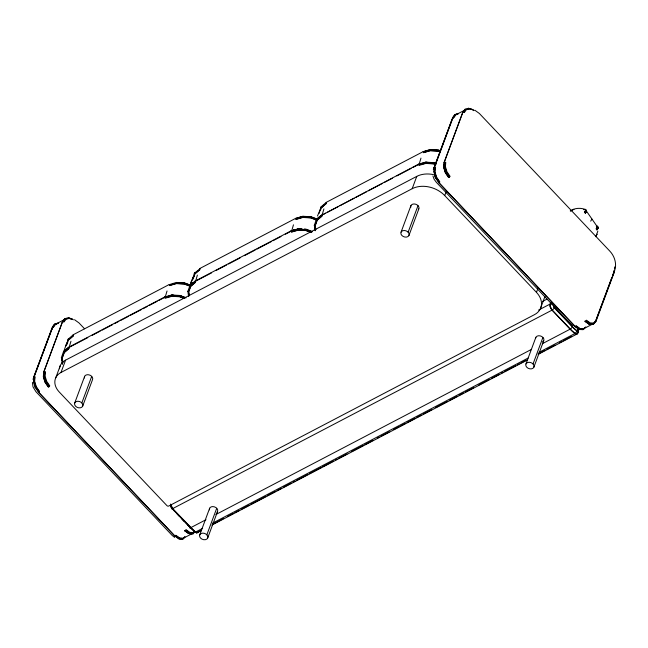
<?xml version="1.0" encoding="UTF-8"?>
<svg xmlns="http://www.w3.org/2000/svg" width="648" height="648" viewBox="0 0 648 648"><rect width="100%" height="100%" fill="white"/><g stroke="black" fill="none" stroke-linecap="round" stroke-linejoin="round"><path stroke-width="0.97" d="M33.801 376.925L33.429 381.696L35.097 387.383M33.485 382.158L33.615 380.465M33.672 379.744L33.866 377.314M34.117 376.699L33.736 381.494L35.478 387.131L38.872 392.097M34.717 376.812L34.352 381.437L36.029 386.864L39.301 391.659M35.008 376.812L34.652 381.372L36.304 386.735L39.536 391.457M43.683 372.276L43.327 376.828L44.979 382.19L48.211 386.921M43.748 372.867L43.448 376.658L44.291 379.38M43.789 373.985L43.61 376.294L45.36 381.956L48.77 386.953M43.853 373.216L43.991 371.474M44.226 371.409L43.845 376.204L45.587 381.834L48.981 386.807M44.858 371.66L44.501 376.221L46.154 381.575L49.386 386.305M45.433 371.806L45.093 376.188L46.68 381.332L49.775 385.868M433.852 171.023L435.424 177.9M434.006 169.063L434.128 167.443M434.111 168.909L434.192 167.832M434.444 167.216L434.063 172.012L435.804 177.649L439.198 182.614M435.043 167.33L434.678 171.955L436.363 177.382L439.628 182.177M435.343 167.33L434.978 171.89L436.639 177.252L439.862 181.975M444.147 162.551L443.653 167.354L445.306 172.708L448.538 177.439M444.317 161.992L443.937 166.811L445.686 172.473L449.096 177.471M444.552 161.927L444.18 166.722L445.921 172.36L449.315 177.325M445.192 162.178L444.828 166.739L446.488 172.101L449.712 176.823M445.759 162.324L445.419 166.706L447.007 171.85L450.109 176.394M613.98 272.16L614.231 270.354M613.923 272.832L614.215 270.734M614.085 272.695L614.377 270.605M614.612 268.936L614.66 266.936M597.845 231.117L595.974 236.196M63.788 351.532L66.323 344.104M197.389 275.092L195.599 281.183L194.262 282.269M291.681 230.907L293.463 224.816M67.927 348.397L69.15 347.344L70.956 341.261M165.232 297.076L167.038 290.993M323.911 208.899L322.105 214.982L320.768 216.076M420.973 158.112L419.167 164.195L412.898 167.508M66.42 344.096L66.282 345.627M66.687 343.367L66.955 342.646M67.489 341.196L67.757 340.467M68.024 339.746L68.291 339.017M66.906 344.566L67.117 343.732M67.424 343.165L68.55 339.844L73.402 335.696M62.257 358.125L64.29 352.593L69.036 348.543M187.815 291.503L189.986 285.42L193.307 282.593M200.046 268.766L194.594 273.011L192.578 279.653M192.877 277.927L192.739 279.458M193.144 277.198L193.412 276.477M194.481 273.578L194.748 272.849M193.347 278.421L193.428 277.911M193.865 277.012L194.983 273.667L199.843 269.519M319.375 211.734L319.91 210.284M320.177 209.555L320.436 208.834M320.703 208.105L321.238 206.655M320.331 210.657L321.505 207.481L326.357 203.334M33.826 376.853L52.326 327.11L54.473 324.194L55.315 323.968M32.991 379.339L52.334 327.985M34.231 376.691L52.034 328.828M43.878 371.644L62.378 321.902M43.789 372.171L62.289 322.437M55.793 377.687L60.377 365.359M537.872 288.571L536.463 292.361A21.101 15.576 20.4 0 1 534.462 314.661L168.763 506.023A1.32 0.972 20.4 0 1 166.949 505.643L59.235 391.991A18.46 13.632 20.4 0 1 60.985 372.479L65.57 360.15L416.769 176.377A23.733 17.528 20.4 0 1 433.512 174.62M74.763 402.886L84.637 376.342M81.834 402.918L91.708 376.375M82.628 406.239A4.277 3.159 20.4 0 0 77.898 401.25A4.277 3.159 20.4 0 0 75.557 406.199A4.277 3.159 20.4 0 0 82.628 406.239L92.502 379.696A4.277 3.159 20.4 0 0 88.857 374.819A4.277 3.159 20.4 0 0 84.483 377.995M199.778 534.778L209.644 508.235M206.842 534.811L216.716 508.267M207.644 538.124A4.277 3.159 20.4 0 0 202.913 533.134A4.277 3.159 20.4 0 0 200.572 538.091A4.277 3.159 20.4 0 0 207.644 538.124L217.509 511.58M60.985 372.479L412.185 188.706L416.769 176.377M401.063 232.138L410.937 205.594M408.135 232.178L418.009 205.635M434.152 167.37L452.652 117.628M408.937 235.491A4.277 3.159 20.4 0 0 404.206 230.502A4.277 3.159 20.4 0 0 401.865 235.459A4.277 3.159 20.4 0 0 408.937 235.491L418.802 208.948M433.318 169.857L451.818 120.123M434.217 168.148L439.798 153.131M440.494 151.259L452.709 118.406M444.204 162.162L462.704 112.42M444.115 162.697L462.615 112.954M536.463 292.361L444.731 195.583L446.14 191.792M540.392 308.715L544.976 296.379M525.974 363.917L535.847 337.373M533.045 363.957L542.911 337.414M533.839 367.27A4.277 3.159 20.4 0 0 529.108 362.281A4.277 3.159 20.4 0 0 526.767 367.238A4.277 3.159 20.4 0 0 533.839 367.27L543.713 340.726M553.57 306.237L574.574 328.803L577.214 330.934L578.178 328.828M552.493 304.074A2.349 1.774 24.2 0 0 550.395 303.896L550.403 306.893L552.193 310.052L572.581 331.42L576.582 334.166L577.643 333.283A2.349 1.733 20.4 0 0 577.676 330.917L578.372 329.038M578.526 330.553L577.481 333.372L576.42 334.247L574.808 333.607L570.086 329.184M578.688 330.464L577.643 333.283L575.691 334.303M595.747 320.72L611.834 277.457M612.538 275.578L613.931 271.812M595.876 321.651L614.069 272.743M192.748 277.943L190.204 285.371L190.982 282.066L194.457 275.619M317.463 216.019L319.278 211.742M570.094 329.184L552.031 310.133L550.233 306.982L550.233 303.977L551.173 302.179M194.06 274.112L194.594 273.011M595.893 320.517L614.806 270.119C616.912 263.412 614.482 255.984 609.728 251.019L479.342 113.457L474.854 110.225M595.739 236.617L597.051 234.147L595.706 236.682M52.318 328.212L51.492 329.605L53.071 327.078M452.231 119.426L453.479 117.345M584.391 212.236L585.638 210.236L585.144 209.345C580.478 207.781 574.817 207.814 570.783 210.916M584.577 212.269L585.209 211.256M585.679 210.503L585.711 210.025M584.836 212.341L586.116 210.284L585.606 209.377L583.945 209.652M585.233 212.844L586.513 210.778M585.257 213.216L586.521 211.191L586.148 210.511M585.298 213.435L586.553 211.418L586.059 210.527L597.343 226.816L596.095 228.825M590.692 221.13L591.948 219.113M596.29 228.955L597.553 226.922L597.051 226.022L596.508 226.12M596.67 229.149L597.95 227.084M596.994 229.684L598.274 227.626L597.44 226.168M596.897 230.081L598.209 227.885M52.61 326.965L54.797 323.959L58.174 323.028M52.367 327.572L52.934 326.795M53.217 326.398L54.481 324.664M53.217 327.078L55.339 324.154L57.802 323.474M53.509 327.07L55.607 324.178L63.415 320.096M62.483 321.732L64.678 318.719L68.291 317.739L72.349 319.019M62.726 321.667L64.905 318.67M62.184 322.534L63.237 321.092M64.128 319.796L64.444 319.375M63.358 321.918L65.456 319.027M63.933 322.072L65.975 319.262L69.133 318.395L71.037 318.994M452.628 117.701L453.786 116.114M454.102 115.676L454.807 114.712M452.944 117.482L455.123 114.477L456.816 114.016M452.693 118.09L453.827 116.527M454.28 115.911L454.807 115.182M452.66 118.503L453.219 117.742M453.543 117.596L455.666 114.672L457.31 114.218M453.835 117.588L455.941 114.696L465.021 110.047M462.818 112.25L465.005 109.237L468.617 108.257L472.684 109.536L473.931 110.541M462.51 113.052L465.232 109.188M463.685 112.444L465.791 109.553M464.26 112.59L466.301 109.779L469.46 108.913M175.819 535.24L179.755 538.067L183.335 538.237L183.911 537.605M184.769 536.738L182.679 539.16L178.929 538.982L174.523 535.775M184.98 536.9L183.06 539.031L179.285 538.853L175.154 535.88M193.857 531.887L193.282 532.535L189.84 532.373L186.065 529.651M193.849 532.34L193.185 533.085L189.597 532.915L185.668 530.088M194.586 532.138L192.999 533.903L189.208 533.717L185.053 530.736M584.893 327.483L583.532 328.998L579.903 328.828L575.91 325.96M583.394 329.257L583.775 328.828M585.784 326.892L583.386 329.557L582.447 329.508M595.795 320.622L593.609 323.052L590.166 322.89L586.391 320.177M595.787 321.068L593.511 323.603L589.931 323.433L585.995 320.606M595.901 321.594L593.325 324.421L589.534 324.243L585.379 321.254M192.294 283.046L192.821 282.585M73.265 334.765L68.145 339.179L66.137 345.813M69.15 339.252L70.713 337.916M68.591 339.998L73.418 335.867M68.526 347.328L63.528 351.597L61.374 357.664L62.402 364.144M63.504 351.856L68.486 347.611L68.955 348.357L64.168 352.439L62.119 358.02L62.994 362.759M64.176 351.548L64.622 351.216M195.032 273.845L199.859 269.722M193.768 282.196L194.983 281.159M189.953 285.695L194.927 281.443L195.242 281.977M195.477 282.374L190.731 286.424L188.698 291.956L189.313 295.812L188.568 291.851L190.617 286.27L195.404 282.188L194.927 281.443M326.219 202.403L321.1 206.817L319.083 213.451M322.105 206.89L324.186 205.108M321.546 207.627L326.373 203.504M319.642 216.529L316.475 219.235L314.321 225.302L315.098 230.161M320.258 216.003L418.503 164.187M316.459 219.494L321.44 215.241L321.91 215.995L317.123 220.077L315.066 225.658L315.689 229.546M321.983 216.181L317.245 220.231L315.203 225.763L315.819 229.619M197.494 532.243L196.692 532.907L195.097 532.275L187.523 524.896M197.6 532.308L196.911 532.834L195.299 532.194L190.577 527.772L172.522 508.721L170.732 504.824M577.676 330.917L576.769 330.998L572.322 326.835L554.259 307.776L553.376 305.305M570.831 210.884L573.917 209.247L570.248 210.924M73.175 334.773L169.282 284.488M199.625 268.604L295.707 218.336L302.859 216.278L310.927 216.74L316.815 218.919M326.13 202.411L423.217 151.608M68.494 347.344L164.568 297.067M194.943 281.167L291.025 230.891M69.117 347.401L87.804 337.624M92.251 335.3L100.254 331.104M102.036 330.172L112.712 324.591M114.493 323.66L118.94 321.335M120.714 320.404L128.725 316.208M130.499 315.276L141.175 309.695M142.957 308.764L147.404 306.431M149.186 305.508L157.189 301.312M158.971 300.38L165.2 297.124M195.566 281.232L211.58 272.857M216.027 270.524L226.703 264.943M228.485 264.011L240.052 257.961M244.499 255.628L255.174 250.047M256.948 249.116L271.188 241.664M272.962 240.732L280.973 236.544M285.42 234.22L291.649 230.955L294.678 230.032M322.072 215.039L325.636 213.176M327.418 212.244L338.102 206.647M339.884 205.716L354.132 198.264M355.906 197.332L366.598 191.735M368.372 190.804L382.62 183.352M384.402 182.42L392.421 178.224M396.868 175.9L411.116 168.44M542.441 301.506L546.928 299.157M538.585 310.084L550.395 303.896M205.999 519.704L190.382 527.861A2.373 0.883 -43.5 0 1 189.605 527.091M215.865 514.536L531.53 349.361M542.295 343.732L570.248 329.103A2.349 0.875 -43.5 0 0 572.322 326.835M183.335 538.237L192.011 533.701M592.337 324.219L583.67 328.755L580.082 328.585L576.145 325.758M202.646 528.347L195.097 532.275A2.373 1.175 -50.5 0 1 194.052 531.263M212.512 523.179L528.177 358.004M538.942 352.374L574.97 333.518A2.349 1.166 -50.5 0 0 576.769 330.998M197.964 531.951L198.126 531.87A3.523 1.985 62.4 0 1 195.469 532.097L172.684 508.631L170.894 504.735M199.041 531.392L200.831 530.453M212.495 524.354L223.252 518.724M227.74 516.375L233.118 513.564M234.916 512.625L239.396 510.276M241.194 509.336L249.261 505.116M251.051 504.176L265.405 496.668M267.195 495.728L275.27 491.508M277.061 490.568L281.548 488.219M283.338 487.28L291.406 483.06M293.204 482.12L294.994 481.18M296.792 480.241L307.549 474.611M309.347 473.672L321.003 467.573M322.793 466.633L333.558 461.003M335.348 460.064L337.146 459.124M338.936 458.185L347.012 453.965M351.491 451.615L363.155 445.516M364.946 444.577L373.013 440.356M377.501 438.008L379.291 437.068M381.089 436.136L389.156 431.908M393.644 429.559L399.022 426.749M400.812 425.809L405.3 423.46M407.09 422.52L415.166 418.3M416.956 417.361L421.443 415.02M423.233 414.08L431.309 409.852M435.788 407.511L447.452 401.404M449.242 400.472L457.31 396.244M459.108 395.304L463.587 392.963M465.385 392.024L473.453 387.796M478.84 384.985L489.596 379.355M491.395 378.416L499.462 374.188M501.252 373.248L503.05 372.317M504.841 371.377L515.606 365.747M517.396 364.808L519.194 363.868M520.984 362.929L526.362 360.11M538.026 354.011L545.195 350.26M546.993 349.321L555.061 345.092M559.548 342.752L561.338 341.812M563.136 340.872L571.204 336.652M197.535 532.607L201.123 530.728M211.88 525.099L527.545 359.924M538.31 354.294L576.874 334.109M423.282 151.616L425.21 151.057M425.809 150.879L430.345 149.567L438.421 150.028L440.381 150.749M423.16 151.762L430.248 149.704L438.348 150.166L440.316 150.895M425.363 151.616L426.311 151.34M423.419 152.547L430.304 150.547L438.17 151L440.081 151.705M423.436 152.717L430.288 150.725L438.121 151.178L440.502 152.053M418.535 164.179L425.623 162.122L433.852 162.656M418.503 164.454L426.02 162.203M419.045 165.394L425.785 163.434L433.48 163.879L435.82 164.738M295.666 218.473L302.754 216.416L310.862 216.878L316.775 219.065M298.412 218.165L298.906 218.02M300.243 217.631L301.093 217.388M295.917 219.243L302.81 217.242L310.684 217.696L316.426 219.818M295.942 219.445L302.794 217.453L310.627 217.906L316.726 220.158M291.057 230.882L294.629 229.846M295.423 229.619L298.145 228.825L302.195 229.06M295.861 229.708L298.534 228.914L301.474 229.084M291.56 232.097L298.291 230.137L305.994 230.583L310.667 232.308M169.225 284.642L176.41 282.439L184.486 282.901L190.374 285.079M171.906 284.359L172.376 284.213M173.81 283.8L174.919 283.484M169.484 285.42L176.369 283.427L184.234 283.873L189.977 285.995M169.501 285.598L176.353 283.605L184.186 284.051L189.905 286.165M164.6 297.051L171.688 294.994L179.796 295.456L186.114 297.821M164.568 297.335L172.084 295.083M165.11 298.266L171.85 296.314L179.545 296.752L184.226 298.485M466.601 109.326L469.047 108.653L472.959 109.885M464.77 109.893L465.588 109.666M457.658 113.781L458.5 113.546M455.641 114.485L457.326 114.016M455.941 114.696L457.974 114.137M66.274 318.808L68.712 318.136L71.653 319.059M56.157 323.733L57 323.498M55.607 324.178L56.83 323.846M57.648 323.619L58.053 323.506M293.309 230L294.022 229.813M583.524 209.62L585.403 209.458M596.33 226.355L596.881 226.265M597.213 226.808L597.764 226.719M593.503 324.259L588.757 324.049L584.82 321.222M578.688 329.046L579.555 329.087M581.507 329.459L579.62 329.37L575.481 326.398M583.014 329.678L579.263 329.5L575.149 326.543L438.761 182.606M188.876 533.555L184.494 530.704M193.177 533.741L189.402 533.563L185.263 530.591M183.206 538.48L179.569 538.302L175.584 535.442M178.354 538.529L179.229 538.569M180.492 538.812L182.299 538.893M425.939 162.251L427.413 162.332M431.843 162.583L433.812 162.697M425.566 162.405L433.642 162.867L435.602 163.596M304.779 216.529L305.791 216.586M310.481 217.258L310.959 217.283M304.22 229.173L306.245 229.287L312.563 231.652M304.406 229.254L306.366 229.368M176.313 282.577L184.413 283.046L190.326 285.233M183.53 283.33L184.964 283.557M172.004 295.124L173.551 295.164M177.908 295.464L179.917 295.529L184.194 297.173M171.631 295.286L179.707 295.747L184.947 297.683M302.754 216.416L304.131 216.513M468.399 108.305L468.909 108.467M469.419 108.629L470.95 109.107M471.46 109.269L472.481 109.593M69.093 318.111L70.114 318.427M71.126 318.751L72.147 319.075M314.912 219.486L315.39 219.664M306.844 229.538L307.322 229.716M308.748 230.243L309.226 230.421M306.974 230.737L307.444 230.907M438.429 150.506L438.915 150.741M433.731 162.583L436.234 163.531M435.877 164.552L433.52 163.677L425.76 163.231L418.713 164.851M310.943 217.218L311.421 217.453M312.044 231.757L306.148 229.578L298.072 229.117L291.009 231.166L291.479 231.911L298.266 229.943L306.026 230.388L311.688 232.478M185.15 297.521L185.628 297.699M184.769 298.469L179.585 296.549L171.825 296.112L164.778 297.724M195.461 532.105L197.073 532.745M74.528 319.707L79.007 322.939L84.556 328.787M585.598 321.108L589.729 324.081M585.023 321.206L589.016 324.073M574.857 326.292L579.012 329.241M184.688 530.688L188.681 533.555M174.66 537.403L172.255 535.523L35.972 391.74L32.999 386.888L32.4 382.409M473.137 110.12L473.801 110.654M72.868 319.432L73.386 319.845M438.793 182.704L435.488 177.819L434.67 175.13M38.426 392.089L35.154 387.302M438.745 182.55L575.027 326.333M572.589 326.041L436.298 182.258L434.055 179.18L432.937 175.932M190.382 527.861L172.328 508.802L170.546 505.675M174.328 510.972L170.926 506.947M177.107 513.905L179.188 516.1M181.967 519.032L184.048 521.227M38.41 392.032L174.693 535.815M38.459 392.186L174.741 535.969M448.74 177.422L445.46 172.619L443.783 167.184M48.406 386.905L45.133 382.101L44.501 380.06M597.772 227.408L598.145 228.08M586.132 210.098L586.391 210.551M314.337 225.059L314.596 226.679M314.855 228.307L315.244 230.745M187.847 291.244L188.592 296.355M61.382 357.421L61.9 360.669M62.159 362.297L62.419 363.917M170.546 504.557L170.667 506.493M171.347 507.514A1.96 1.102 62.4 0 1 171.104 507.125M171.469 508.348A2.373 0.883 -43.5 0 0 172.328 508.802L552.193 310.052A2.349 0.875 -43.5 0 0 554.259 307.776M59.454 368.801A18.46 13.632 20.4 0 1 65.57 360.15M412.185 188.706A23.733 17.528 20.4 0 1 444.731 195.583M209.498 509.887A4.277 3.159 20.4 0 1 214.407 506.849A4.277 3.159 20.4 0 1 217.031 512.268M410.791 207.255A4.277 3.159 20.4 0 1 415.7 204.217A4.277 3.159 20.4 0 1 418.325 209.628M535.629 338.175A4.277 3.159 20.4 0 1 541.631 336.434A4.277 3.159 20.4 0 1 542.506 341.933M172.7 508.623A4.593 2.584 62.4 0 1 170.659 504.047M552.031 310.133A4.593 2.584 62.4 0 1 550.241 303.985M577.481 333.364A3.523 1.985 62.4 0 1 574.808 333.599M554.34 307.581A1.96 1.102 62.4 0 1 553.481 305.265M577.481 330.707A0.891 0.502 62.4 0 1 576.809 330.772"/></g></svg>
